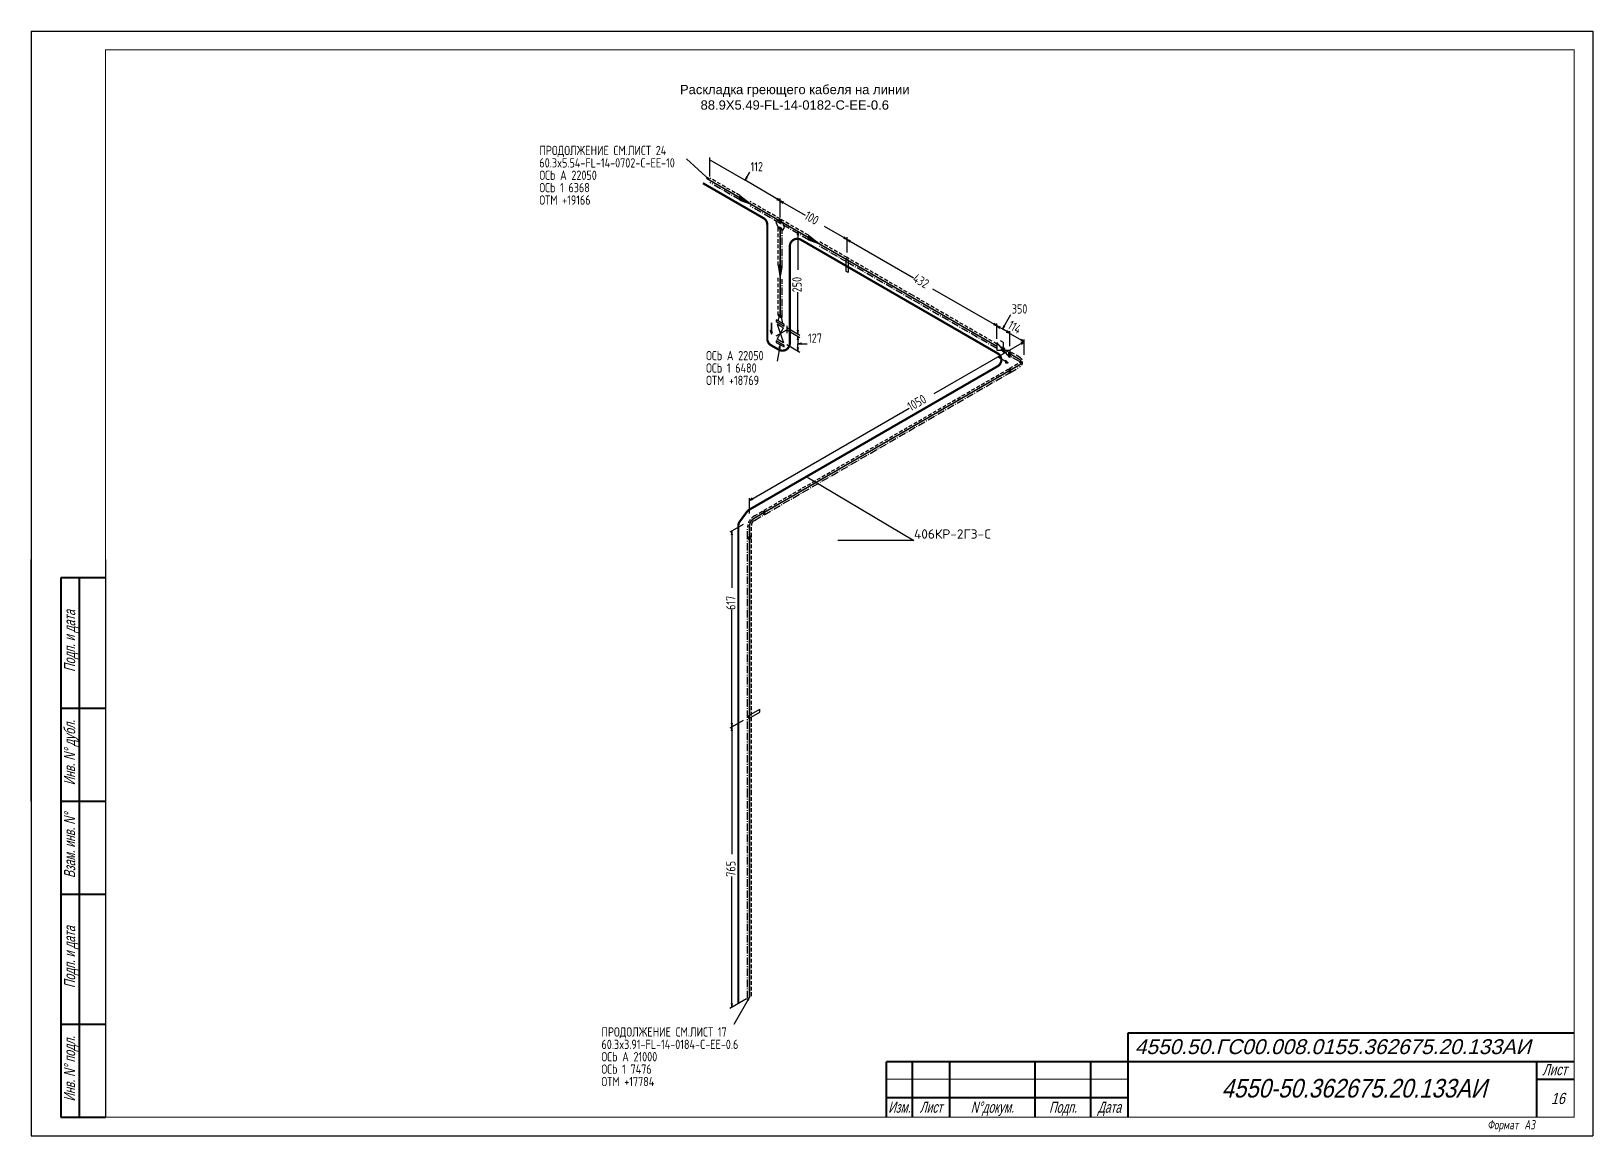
# Model space of a CAD drawing. Header units: millimetres. Extents: x 789 to 2531, y -2516 to 1713.
# Drawn here: x 1418.8 to 1838.8, y 399.6 to 696.6 of the extents above; entities that cross this region are included whole.
import ezdxf
from ezdxf import colors
from ezdxf.entities.mleader import LeaderData, LeaderLine
from ezdxf.enums import TextEntityAlignment as Align
from ezdxf.math import Vec2, Vec3

# ---------------------------------------------------------------- set-up
doc = ezdxf.new("R2010")
doc.units = ezdxf.units.MM
for name, pattern in [('GT110', [1.5, 1, -0.5]), ('GT111', [3, 2, -0.4, 0.2, -0.4]), ('HIDDEN', [0.375, 0.25, -0.125]), ('JIS_02_4.0', [5.5, 4, -1.5])]:
    doc.linetypes.add(name, pattern=pattern)
for name, color, linetype in [('GT_1', 7, 'Continuous'), ('RAMKA', 2, 'Continuous'), ('TRACE', 1, 'HIDDEN')]:
    doc.layers.add(name, color=color, linetype=linetype)
doc.layers.add('Текст штампа', color=7, linetype='Continuous', lineweight=0)
doc.layers.add('Электрообогрев', color=1, linetype='JIS_02_4.0', lineweight=30)
doc.styles.add('Aryal.cyr 3', font='arial.ttf', dxfattribs={"width": 0.666667, "oblique": 15, "height": 3})
doc.styles.add('ESKDU', font='eskd_u.shx')
doc.styles.add('HTX1', font='GOST2304A', dxfattribs={"width": 0.98})
doc.styles.get("Standard").update_dxf_attribs({"font": 'txt.shx'})

# ---------------------------------------------------------------- blocks, each defined once
blk = doc.blocks.new('_Dot')
at = {"color": 0, "linetype": 'ByBlock', "lineweight": -2}
blk.add_line((-0.5, 0), (-1, 0), dxfattribs=at)
at = {"color": 0, "linetype": 'ByBlock', "const_width": 0.5}
blk.add_lwpolyline([(-0.25, 0, 1), (0.25, 0, 1)], format="xyb", close=True, dxfattribs=at)

msp = doc.modelspace()

# ---------------------------------------------------------------- linework, layer by layer
at = {"linetype": 'Continuous'}
for p, q in [((1418.84, 696.64), (1418.84, 399.64)), ((1418.84, 696.64), (1838.84, 696.64)), ((1838.84, 696.64), (1838.84, 399.64)), ((1418.84, 399.64), (1838.84, 399.64))]:
    msp.add_line(p, q, dxfattribs=at)
at = {"color": 7}
for p, q in [((1418.84, 489.64), (1418.84, 554.64)), ((1438.84, 554.64), (1438.84, 404.64))]:
    msp.add_line(p, q, dxfattribs=at)
at = {"linetype": 'Continuous', "const_width": 0.3}
msp.add_lwpolyline([(1438.84, 691.64), (1833.84, 691.64), (1833.84, 404.64), (1438.84, 404.64)], close=True, dxfattribs=at)
at = {"layer": 'GT_1', "flags": 128}
for points in [[(1601.33, 656.57), (1595.04, 662.29)], [(1601.33, 657.57), (1601.33, 662.67)], [(1601.33, 662.07), (1610.83, 656.57)], [(1600.46, 657.09), (1601.33, 656.57), (1600.74, 657.36)], [(1610.83, 656.57), (1612.08, 658.72)], [(1611.18, 657.52), (1610.83, 656.57), (1611.48, 657.32)], [(1620.28, 651.07), (1610.83, 656.57)], [(1609.43, 651.87), (1609.43, 651.22), (1612.18, 650.27), (1609.43, 652.42), (1609.43, 651.32), (1611.93, 650.42), (1609.43, 652.37), (1609.43, 651.37), (1611.63, 650.57), (1609.43, 652.32), (1609.43, 651.47), (1611.38, 650.77), (1609.43, 652.22), (1609.43, 651.57), (1611.13, 650.87), (1609.43, 652.17), (1609.43, 651.62), (1610.83, 651.07), (1609.43, 652.07), (1609.43, 651.72), (1610.63, 651.17), (1609.43, 651.97), (1609.43, 651.77), (1610.33, 651.37), (1609.43, 651.92), (1609.43, 651.87), (1612.18, 650.27)], [(1619.33, 651.42), (1620.28, 651.07), (1619.53, 651.72)], [(1620.28, 647.57), (1620.28, 651.67)], [(1620.28, 646.57), (1620.28, 651.67)], [(1621.23, 650.72), (1620.28, 651.07), (1621.03, 650.42)], [(1620.28, 651.07), (1627.03, 647.17)], [(1620.28, 645.57), (1619.63, 645.97), (1619.08, 645.27), (1619.63, 644.02), (1621.03, 643.17), (1621.48, 643.87), (1621.03, 645.17), (1620.28, 645.57)], [(1620.28, 643.62), (1620.03, 643.47), (1619.83, 643.87), (1620.03, 644.07), (1620.53, 643.77), (1620.73, 643.37), (1620.53, 643.17), (1620.03, 643.47), (1620.03, 643.97), (1620.48, 643.32), (1620.63, 643.42), (1620.48, 643.72), (1620.28, 643.62)], [(1620.28, 645.57), (1620.53, 645.12), (1620.28, 645.07), (1620.03, 645.42), (1620.03, 646.02), (1620.28, 646.07), (1620.53, 645.72), (1620.53, 645.12), (1620.08, 645.37), (1620.48, 645.67), (1620.28, 645.97), (1620.08, 645.87), (1620.28, 645.57)], [(1622.03, 644.57), (1625.58, 642.52)], [(1625.18, 641.82), (1625.03, 642.82), (1624.88, 641.82)], [(1625.03, 642.82), (1625.03, 632.47)], [(1638.28, 640.67), (1632.23, 644.17)], [(1627.88, 641.17), (1627.88, 640.52), (1630.63, 639.57), (1627.88, 641.72), (1627.88, 640.62), (1630.38, 639.72), (1627.88, 641.67), (1627.88, 640.67), (1630.08, 639.87), (1627.88, 641.62), (1627.88, 640.77), (1629.83, 640.07), (1627.88, 641.52), (1627.88, 640.87), (1629.58, 640.17), (1627.88, 641.47), (1627.88, 640.92), (1629.28, 640.37), (1627.88, 641.37), (1627.88, 641.02), (1629.08, 640.47), (1627.88, 641.27), (1627.88, 641.07), (1628.78, 640.67), (1627.88, 641.22), (1627.88, 641.17), (1630.63, 639.57)], [(1637.33, 641.02), (1638.28, 640.67), (1637.53, 641.32)], [(1638.28, 637.17), (1638.28, 641.27)], [(1638.28, 637.17), (1638.28, 641.27)], [(1639.23, 640.32), (1638.28, 640.67), (1639.03, 640.02)], [(1638.28, 640.67), (1656.18, 630.32)], [(1638.28, 637.17), (1638.28, 638.77)], [(1638.58, 635.12), (1637.98, 635.52), (1637.98, 632.12)], [(1638.58, 635.12), (1638.58, 631.77), (1637.98, 632.12)], [(1620.28, 633.47), (1619.73, 633.77), (1620.28, 630.27), (1620.78, 633.17), (1619.78, 633.77), (1620.28, 630.57), (1620.73, 633.22), (1619.88, 633.72), (1620.28, 630.92), (1620.68, 633.27), (1619.93, 633.67), (1620.28, 631.22), (1620.58, 633.27), (1619.98, 633.62), (1620.28, 631.52), (1620.53, 633.32), (1620.08, 633.57), (1620.28, 631.82), (1620.43, 633.37), (1620.13, 633.57), (1620.28, 632.12), (1620.38, 633.42), (1620.23, 633.52), (1620.28, 632.42), (1620.33, 633.47), (1620.28, 633.47), (1620.28, 630.27)], [(1625.03, 615.22), (1625.03, 626.47)], [(1678.58, 617.42), (1661.38, 627.32)], [(1617.93, 618.27), (1617.93, 615.22), (1618.23, 615.82), (1617.63, 616.17), (1617.93, 615.22), (1617.93, 618.27)], [(1620.28, 618.42), (1619.23, 619.02), (1619.23, 618.57), (1621.33, 617.37), (1621.33, 617.82), (1620.28, 618.42)], [(1620.28, 617.37), (1619.43, 617.87), (1621.13, 612.87), (1619.43, 613.87), (1621.13, 616.87), (1620.28, 617.37)], [(1619.73, 618.72), (1620.08, 620.12), (1620.53, 619.87), (1620.88, 618.02)], [(1620.28, 620.02), (1620.03, 619.87), (1619.83, 620.27), (1620.03, 620.47), (1620.53, 620.17), (1620.73, 619.77), (1620.53, 619.57), (1620.03, 619.87), (1620.03, 620.37), (1620.48, 619.72), (1620.63, 619.82), (1620.48, 620.12), (1620.28, 620.02)], [(1622.03, 617.42), (1622.03, 615.42)], [(1677.63, 617.77), (1678.58, 617.42), (1677.83, 618.07)], [(1678.58, 613.92), (1678.58, 618.02)], [(1678.58, 613.92), (1678.58, 618.02)], [(1679.53, 617.07), (1678.58, 617.42), (1679.33, 616.77)], [(1678.58, 617.42), (1680.33, 616.42)], [(1680.08, 616.57), (1682.33, 620.47)], [(1680.43, 617.52), (1680.08, 616.57), (1680.73, 617.32)], [(1619.23, 614.77), (1622.03, 616.37)], [(1620.28, 612.77), (1619.23, 613.37), (1619.23, 612.97), (1621.33, 611.77), (1621.33, 612.17), (1620.28, 612.77)], [(1622.03, 616.97), (1625.58, 614.92)], [(1622.03, 616.37), (1625.58, 614.32)], [(1624.88, 616.22), (1625.03, 615.22), (1625.18, 616.22)], [(1625.18, 613.62), (1625.03, 614.62), (1624.88, 613.62)], [(1625.03, 614.62), (1625.03, 612.62)], [(1680.33, 610.92), (1680.33, 612.92), (1679.58, 613.37)], [(1682.03, 615.42), (1680.33, 616.42)], [(1681.08, 615.77), (1682.03, 615.42), (1681.28, 616.07)], [(1681.08, 615.72), (1682.03, 615.42), (1681.23, 616.02)], [(1682.03, 615.42), (1681.73, 615.57)], [(1685.93, 613.17), (1681.73, 615.57)], [(1682.03, 611.92), (1682.03, 616.02)], [(1682.03, 611.92), (1682.03, 616.02)], [(1684.98, 613.52), (1685.93, 613.17), (1685.18, 613.82)], [(1685.93, 609.67), (1685.93, 613.77)], [(1685.93, 609.67), (1685.93, 613.77)], [(1620.28, 612.37), (1619.48, 607.92)], [(1620.28, 611.37), (1620.28, 612.37), (1619.93, 611.42)], [(1622.03, 612.37), (1625.58, 610.32)], [(1624.88, 611.62), (1625.03, 610.62), (1625.18, 611.62)], [(1626.03, 612.77), (1625.03, 612.62), (1626.03, 612.47)], [(1625.03, 610.62), (1625.03, 612.62)], [(1625.03, 612.62), (1627.53, 612.62)], [(1685.93, 613.17), (1661.58, 599.12)], [(1678.58, 611.92), (1678.58, 610.92), (1682.03, 610.92), (1682.03, 608.92), (1678.58, 612.92), (1678.58, 611.92)], [(1680.33, 610.32), (1680.68, 610.32), (1680.83, 610.62), (1680.68, 611.22), (1680.33, 611.62), (1679.88, 611.67), (1679.73, 611.27), (1679.88, 610.77), (1680.33, 610.32)], [(1682.03, 609.92), (1682.28, 609.47), (1682.03, 609.42), (1681.78, 609.77), (1681.78, 610.37), (1682.03, 610.42), (1682.28, 610.07), (1682.28, 609.47), (1681.83, 609.72), (1682.23, 610.02), (1682.03, 610.32), (1681.83, 610.22), (1682.03, 609.92)], [(1685.18, 612.52), (1685.93, 613.17), (1684.98, 612.82)], [(1678.93, 608.97), (1681.58, 607.47), (1680.88, 608.22), (1680.88, 607.52), (1681.58, 607.47), (1678.93, 608.97)], [(1682.03, 605.42), (1681.78, 604.97), (1682.03, 604.92), (1682.28, 605.27), (1682.28, 605.87), (1682.03, 605.92), (1681.78, 605.57), (1681.78, 604.97), (1682.23, 605.22), (1681.83, 605.52), (1682.03, 605.82), (1682.23, 605.72), (1682.03, 605.42)], [(1612.03, 570.47), (1654.93, 595.27)], [(1612.78, 571.12), (1612.03, 570.47), (1612.98, 570.82)], [(1612.03, 566.97), (1612.03, 571.07)], [(1615.93, 567.22), (1615.68, 566.77), (1615.93, 566.72), (1616.18, 567.07), (1616.18, 567.67), (1615.93, 567.72), (1615.68, 567.37), (1615.68, 566.77), (1616.13, 567.02), (1615.73, 567.32), (1615.93, 567.62), (1616.13, 567.52), (1615.93, 567.22)], [(1610.28, 563.97), (1606.73, 561.92)], [(1607.43, 561.22), (1607.28, 562.22), (1607.13, 561.22)], [(1607.28, 562.22), (1607.28, 547.02)], [(1612.03, 560.47), (1612.28, 560.32), (1612.48, 560.72), (1612.28, 560.92), (1611.78, 560.62), (1611.58, 560.22), (1611.78, 560.02), (1612.28, 560.32), (1612.28, 560.82), (1611.83, 560.17), (1611.68, 560.27), (1611.83, 560.57), (1612.03, 560.47)], [(1607.28, 509.57), (1607.28, 541.02)], [(1611.88, 511.87), (1611.88, 512.62), (1614.83, 514.32)], [(1611.88, 511.87), (1614.83, 513.57), (1614.83, 514.32)], [(1610.28, 511.32), (1606.73, 509.27)], [(1610.28, 511.32), (1606.73, 509.27)], [(1607.13, 510.57), (1607.28, 509.57), (1607.43, 510.57)], [(1607.43, 508.57), (1607.28, 509.57), (1607.13, 508.57)], [(1607.28, 509.57), (1607.28, 475.32)], [(1607.28, 434.17), (1607.28, 469.32)], [(1612.03, 436.92), (1607.78, 429.57)], [(1611.68, 435.97), (1612.03, 436.92), (1611.38, 436.17)], [(1611.18, 436.42), (1606.73, 433.87)], [(1607.13, 435.17), (1607.28, 434.17), (1607.43, 435.17)]]:
    msp.add_lwpolyline(points, dxfattribs=at)
at = {"layer": 'GT_1', "const_width": 0.4, "flags": 128}
for points in [[(1601.33, 656.57), (1609.43, 651.87)], [(1612.18, 650.27), (1620.28, 645.57)], [(1620.28, 645.57), (1627.88, 641.17)], [(1620.28, 643.62), (1620.28, 633.47)], [(1630.63, 639.57), (1638.28, 635.17)], [(1638.28, 635.17), (1655.73, 625.12)], [(1620.28, 630.27), (1620.28, 620.02)], [(1655.73, 625.12), (1678.58, 611.92)], [(1682.03, 609.92), (1684.63, 608.42)], [(1682.03, 605.42), (1615.93, 567.22)], [(1684.63, 606.92), (1682.03, 605.42)], [(1615.93, 567.22), (1613.33, 565.72)], [(1612.03, 563.47), (1612.03, 560.47)], [(1612.03, 560.47), (1612.03, 512.32)], [(1612.03, 512.32), (1612.03, 491.32)], [(1612.03, 491.32), (1612.03, 436.92)]]:
    msp.add_lwpolyline(points, dxfattribs=at)
at = {"layer": 'GT_1', "linetype": 'GT110', "flags": 128}
for points in [[(1609.43, 652.47), (1601.33, 657.17)], [(1620.28, 646.17), (1612.18, 650.87)], [(1619.78, 633.77), (1619.78, 643.92)], [(1627.88, 641.77), (1620.28, 646.17)], [(1638.28, 635.77), (1630.63, 640.17)], [(1655.73, 625.72), (1638.28, 635.77)], [(1619.78, 620.32), (1619.78, 630.57)], [(1678.58, 612.52), (1655.73, 625.72)], [(1684.63, 609.02), (1682.03, 610.52)], [(1615.93, 567.82), (1682.03, 606.02)], [(1682.03, 606.02), (1684.63, 607.52)], [(1613.33, 566.32), (1615.93, 567.82)], [(1612.53, 560.77), (1612.53, 563.77)], [(1612.53, 512.62), (1612.53, 560.77)], [(1612.53, 491.62), (1612.53, 512.62)], [(1612.53, 437.22), (1612.53, 491.62)]]:
    msp.add_lwpolyline(points, dxfattribs=at)
at = {"layer": 'GT_1', "linetype": 'GT111', "flags": 128}
for points in [[(1609.43, 651.27), (1601.33, 655.97)], [(1620.28, 644.97), (1612.18, 649.67)], [(1627.88, 640.57), (1620.28, 644.97)], [(1620.78, 633.17), (1620.78, 643.32)], [(1638.28, 634.57), (1630.63, 638.97)], [(1655.73, 624.52), (1638.28, 634.57)], [(1620.78, 619.72), (1620.78, 629.97)], [(1678.58, 611.32), (1655.73, 624.52)], [(1684.63, 607.82), (1682.03, 609.32)], [(1615.93, 566.62), (1682.03, 604.82)], [(1682.03, 604.82), (1684.63, 606.32)], [(1684.63, 607.82), (1684.63, 607.52)], [(1611.53, 560.17), (1611.53, 563.17)], [(1613.33, 565.12), (1615.93, 566.62)], [(1611.53, 512.02), (1611.53, 560.17)], [(1611.53, 491.02), (1611.53, 512.02)], [(1611.53, 436.62), (1611.53, 491.02)]]:
    msp.add_lwpolyline(points, dxfattribs=at)
at = {"layer": 'GT_1', "linetype": 'GT110', "flags": 128}
for points in [[(1684.63, 609.02, -0.57736), (1684.63, 606.32)], [(1613.33, 566.32, 0.267835), (1611.51, 563.17)]]:
    msp.add_lwpolyline(points, format="xyb", dxfattribs=at)
at = {"layer": 'GT_1', "const_width": 0.4, "flags": 128}
for points in [[(1684.63, 608.42, -0.57736), (1684.63, 606.92)], [(1613.33, 565.72, 0.267786), (1612.03, 563.47)]]:
    msp.add_lwpolyline(points, format="xyb", dxfattribs=at)
at = {"layer": 'GT_1', "linetype": 'GT111', "flags": 128}
msp.add_lwpolyline([(1613.33, 565.12, 0.267671), (1612.55, 563.77)], format="xyb", dxfattribs=at)
at = {"layer": 'RAMKA', "color": 7, "lineweight": 40}
for p, q in [((1438.84, 549.64), (1426.84, 549.64)), ((1426.84, 549.64), (1426.84, 404.64)), ((1431.84, 404.64), (1431.84, 549.64)), ((1426.84, 514.64), (1438.84, 514.64)), ((1426.84, 489.64), (1438.84, 489.64)), ((1426.84, 464.64), (1438.84, 464.64)), ((1426.84, 429.64), (1438.84, 429.64)), ((1426.84, 404.64), (1438.84, 404.64))]:
    msp.add_line(p, q, dxfattribs=at)
at = {"layer": 'RAMKA', "color": 0, "lineweight": 40}
for p, q in [((1713.84, 404.64), (1713.84, 427.36)), ((1713.84, 427.36), (1833.89, 427.36)), ((1833.84, 419.49), (1648.84, 419.49)), ((1648.84, 404.64), (1648.84, 419.49)), ((1655.87, 404.83), (1655.87, 419.49)), ((1665.87, 404.64), (1665.87, 419.49)), ((1688.87, 404.64), (1688.87, 419.49)), ((1703.87, 404.64), (1703.87, 419.49)), ((1823.77, 404.64), (1823.77, 419.49)), ((1833.84, 414.81), (1823.77, 414.81)), ((1713.84, 409.83), (1648.84, 409.83))]:
    msp.add_line(p, q, dxfattribs=at)
at = {"layer": 'RAMKA', "color": 0, "lineweight": 9}
msp.add_line((1713.84, 414.83), (1648.84, 414.83), dxfattribs=at)
at = {"layer": 'TRACE', "lineweight": 25, "ltscale": 7, "const_width": 0.6, "flags": 128}
msp.add_lwpolyline([(1609.02, 435.29), (1609.02, 563.63, -0.16101), (1609.41, 564.82), (1611.37, 567.46, -0.102516), (1611.98, 568), (1678.77, 606.56, 0.57735), (1678.77, 610.02), (1625.88, 640.56, 0.57735), (1622.88, 638.83), (1622.88, 612.75, -0.57735), (1619.88, 611.02), (1617.81, 612.21, -0.267949), (1616.81, 613.94), (1616.81, 644.64, 0.267949), (1615.81, 646.37), (1599.49, 655.79)], format="xyb", dxfattribs=at)

# ---------------------------------------------------------------- texts
at = {"color": 0, "oblique": 10, "width": 0.7}
msp.add_text('Формат А3', height=2.5, dxfattribs=at).set_placement((1810.51, 401.36))
at = {"color": 7, "linetype": 'Continuous', "ltscale": 3, "insert": (1624.2, 678.87), "char_height": 2.5, "width": 99.0105, "attachment_point": 5, "style": 'ESKDU'}
msp.add_mtext('{\\fArial|b0|i0|c204|p34;\\C0;Раскладка греющего кабеля на линии \\P88.9X5.49-FL-14-0182-C-EE-0.6}', dxfattribs=at)
at = {"layer": 'GT_1', "style": 'HTX1', "width": 0.98}
for s, p in [('ПРОДОЛЖЕНИЕ СМ.ЛИСТ 24', (1555.51, 663.34)), ('60.3x5.54-FL-14-0702-C-EE-10', (1555.51, 660)), ('112', (1612.33, 658.97)), ('ОСЬ A 22050', (1555.51, 656.67)), ('ОСЬ 1 6368', (1555.51, 653.34)), ('ОТМ +19166', (1555.51, 650)), ('350', (1682.58, 620.72)), ('127', (1627.78, 612.87)), ('ОСЬ A 22050', (1600.37, 608.17)), ('ОСЬ 1 6480', (1600.37, 604.84)), ('ОТМ +18769', (1600.37, 601.51)), ('ПРОДОЛЖЕНИЕ СМ.ЛИСТ 17', (1572.21, 426.31)), ('60.3x3.91-FL-14-0184-C-EE-0.6', (1572.21, 422.97)), ('ОСЬ A 21000', (1572.21, 419.64)), ('ОСЬ 1 7476', (1572.21, 416.31)), ('ОТМ +17784', (1572.21, 412.97))]:
    msp.add_text(s, height=2.5, dxfattribs=at).set_placement(p)
for s, rotation, p in [('100', 330, (1626.55, 646.29)), ('250', 90, (1626.04, 626.45)), ('432', 330, (1655.7, 629.47)), ('114', 330, (1681.25, 616.86)), ('1050', 30, (1655.42, 594.39)), ('617', 90, (1608.27, 541.04)), ('765', 90, (1608.27, 469.3))]:
    msp.add_text(s, height=2.5, rotation=rotation, dxfattribs=at).set_placement(p)
at = {"layer": 'RAMKA', "color": 7, "lineweight": 20, "style": 'Aryal.cyr 3', "oblique": 15, "width": 0.666667}
for s, p in [('Подп. и дата', (1429.15, 532.68)), ('Инв. N%%D дубл.', (1429.15, 502.66)), ('Взам. инв. N%%D', (1429.15, 477.66)), ('Подп. и дата', (1429.15, 447.66)), ('Инв. N%%D подл.', (1429.15, 417.66))]:
    msp.add_text(s, height=3, rotation=90, dxfattribs=at).set_placement(p, align=Align.MIDDLE_CENTER)
at = {"layer": 'RAMKA', "color": 0, "lineweight": 20, "style": 'Aryal.cyr 3', "oblique": 15, "width": 0.726944}
msp.add_text('Лист', height=3, dxfattribs=at).set_placement((1825.28, 415.92), (1831.9, 415.92), align=Align.FIT)
at = {"layer": 'RAMKA', "color": 0, "lineweight": 20, "style": 'Aryal.cyr 3', "oblique": 15, "width": 0.666667}
for s, p in [('Изм.', (1652.34, 407.33)), ('Лист', (1660.84, 407.33)), ('N%%Dдокум.', (1677.34, 407.33)), ('Подп.', (1696.34, 407.33)), ('Дата', (1708.84, 407.33))]:
    msp.add_text(s, height=3, dxfattribs=at).set_placement(p, align=Align.MIDDLE_CENTER)
at = {"layer": 'RAMKA', "color": 0, "lineweight": 20, "style": 'Aryal.cyr 3', "oblique": 15, "width": 0.8}
msp.add_text('16', height=3, dxfattribs=at).set_placement((1827.6, 408.17))
at = {"layer": 'Текст штампа', "color": 0, "lineweight": 20, "style": 'Aryal.cyr 3', "oblique": 15}
msp.add_text('4550.50.ГС00.008.0155.362675.20.133АИ', height=4, dxfattribs=at).set_placement((1768.89, 423.6), align=Align.MIDDLE_CENTER)
at = {"layer": 'Текст штампа', "color": 0, "lineweight": 20, "style": 'Aryal.cyr 3', "oblique": 15, "width": 0.85}
msp.add_text('4550-50.362675.20.133АИ', height=5, dxfattribs=at).set_placement((1774.62, 412.42), align=Align.MIDDLE_CENTER)

# ---------------------------------------------------------------- next in the draw order: leaders
at = {"layer": 'Электрообогрев', "linetype": 'Continuous', "lineweight": 25}
ml = msp.add_multileader_mtext('Standard', dxfattribs=at)
ml.set_content('406КР-2Г3-C', color=256)
ml.set_leader_properties()
ml.set_arrow_properties(name='DOT')
ml.build(insert=Vec2(0, 0))
ml.multileader.update_dxf_attribs({"has_dogleg": 0, "text_left_attachment_type": 6, "text_right_attachment_type": 6, "dogleg_length": 1, "arrow_head_size": 0.5})
ctx = ml.context
ctx.base_point, ctx.char_height, ctx.arrow_head_size, ctx.landing_gap_size, ctx.plane_origin = Vec3(1656.27, 559.7), 2.5, 0.5, 0, Vec3(1698.97, 475.09)
ctx.left_attachment, ctx.right_attachment = 6, 6
notes = []
notes.append((ctx, [(0, (1, 1, 0), (1655.77, 559.7), (1, 0), 0.5, [(0, [(1627.45, 576.81)], 0, [])])]))
ctx.mtext.insert, ctx.mtext.flow_direction = Vec3(1656.27, 562.7), 5
ctx.mtext.has_bg_fill, ctx.mtext.bg_color, ctx.mtext.bg_scale_factor, ctx.mtext.bg_transparency, ctx.mtext.use_window_bg_color = 1, -1027028792, 1.5, 0, 1
for ctx, leaders in notes:
    for number, flags, end, landing, length, lines in leaders:
        leader = LeaderData()
        leader.index, (leader.has_last_leader_line, leader.has_dogleg_vector, leader.attachment_direction) = number, flags
        leader.last_leader_point, leader.dogleg_vector, leader.dogleg_length = Vec3(end), Vec3(landing), length
        for number, points, colour, breaks in lines:
            line = LeaderLine()
            line.index, line.vertices, line.color, line.breaks = number, Vec3.list(points), colors.encode_raw_color(colour), breaks
            leader.lines.append(line)
        ctx.leaders.append(leader)

doc.saveas('drawing.dxf')
